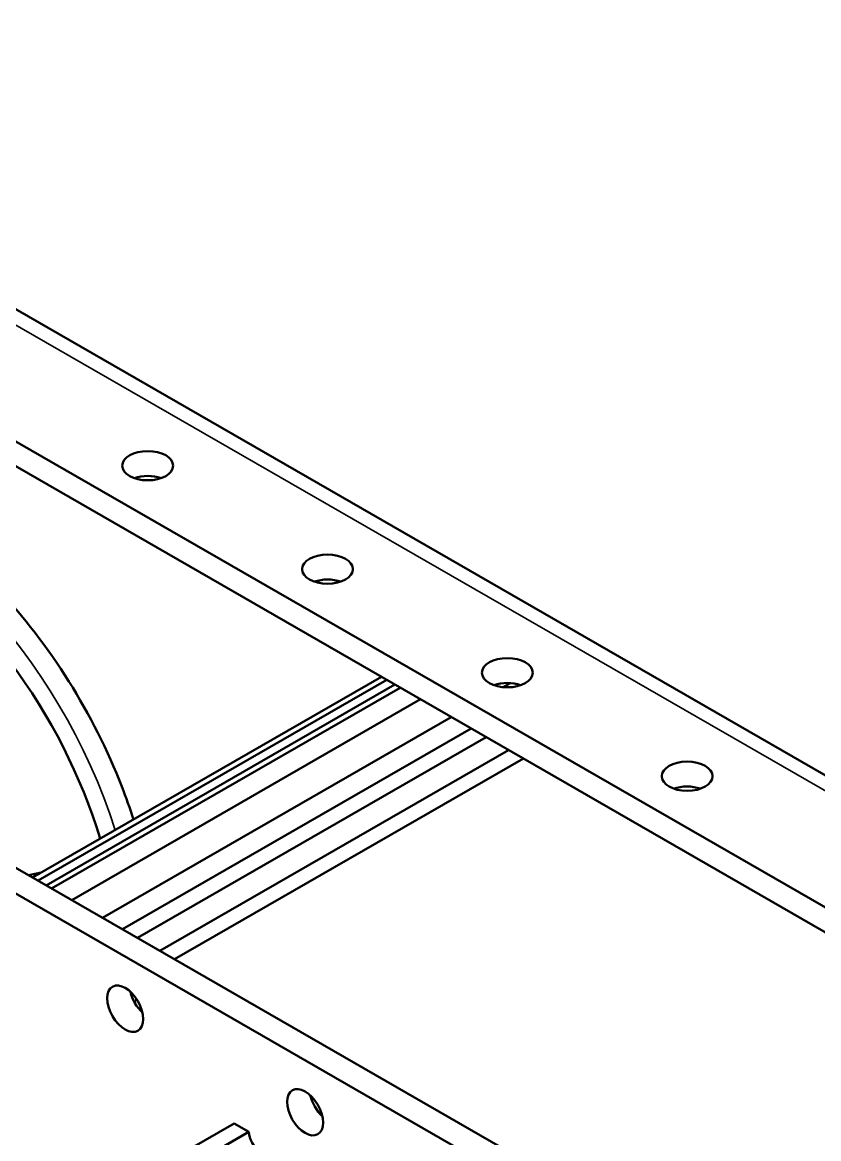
# Model space of a CAD drawing. Header units: inches. Extents: x 7.8 to 84, y 3.4 to 72.4.
# Drawn here: x 72.86 to 75.992, y 54.917 to 59.309 of the extents above; entities that cross this region are included whole.
import ezdxf

# ---------------------------------------------------------------- set-up
doc = ezdxf.new("R2010")
doc.units = ezdxf.units.IN
doc.header["$MEASUREMENT"] = 0
doc.layers.add('Visible (ANSI)', color=7, linetype='Continuous', lineweight=50)
doc.layers.add('Visible Narrow (ANSI)', color=7, linetype='Continuous', lineweight=35)

msp = doc.modelspace()

# ---------------------------------------------------------------- linework, layer by layer
at = {"layer": 'Visible (ANSI)'}
for p, q in [((83.9185, 51.7967), (61.2911, 64.8269)), ((60.8023, 64.5889), (83.4297, 51.5587)), ((60.8023, 64.4908), (83.4297, 51.4606)), ((81.3968, 51.0519), (58.9461, 63.9803)), ((81.3084, 51.001), (58.8577, 63.9294)), ((72.9008, 55.9443), (74.2722, 56.734)), ((72.9219, 55.9322), (74.2932, 56.7219)), ((72.9541, 55.9137), (74.3254, 56.7034)), ((74.7508, 56.6937), (74.7785, 56.7096)), ((72.9752, 55.9015), (74.3465, 56.6912)), ((73.0543, 55.856), (74.4257, 56.6457)), ((73.1752, 55.7863), (74.5466, 56.576)), ((73.2544, 55.7407), (74.6257, 56.5304)), ((73.3125, 55.7073), (74.6838, 56.497)), ((73.4012, 55.6562), (74.7726, 56.4459)), ((73.4593, 55.6227), (74.8306, 56.4124)), ((72.8842, 55.9539), (72.9347, 55.964)), ((73.6933, 54.9774), (62.9113, 48.7685)), ((73.7512, 54.9441), (62.9692, 48.7351)), ((73.6933, 54.9774), (73.7512, 54.9441))]:
    msp.add_line(p, q, dxfattribs=at)
for centre, major_axis, ratio in [((73.3534, 57.5648), (-0.1, 0), 0.575862), ((74.0605, 57.1576), (-0.1, 0), 0.575862), ((74.7676, 56.7504), (-0.1, 0), 0.575862), ((75.4747, 56.3432), (-0.1, 0), 0.575862), ((73.265, 55.4284), (-0.0499, 0.0867), 0.578093), ((73.9721, 55.0212), (-0.0499, 0.0867), 0.578093)]:
    msp.add_ellipse(centre, major_axis=major_axis, ratio=ratio, dxfattribs=at)
for centre, major_axis, ratio, start_param, end_param in [((73.3534, 57.4667), (-0.1, 0), 0.575862, 4.161035, 5.263743), ((72.2815, 56.1702), (-0.6795, 1.18), 0.578093, 4.332634, 5.489249), ((74.0605, 57.0595), (-0.1, 0), 0.575862, 4.161035, 5.263743), ((74.7676, 56.6523), (-0.1, 0), 0.575862, 4.161035, 5.263743), ((75.4747, 56.2451), (-0.1, 0), 0.575862, 4.161035, 5.263743), ((68.3379, 53.8991), (54.8076, 29.2885), 0.005577, 4.792734, 4.79338), ((71.7134, 55.843), (0.9981, -1.7332), 0.578093, 1.315669, 1.315733), ((73.3534, 55.4793), (-0.0499, 0.0867), 0.578093, 1.08047, 2.061123), ((74.0605, 55.0721), (-0.0499, 0.0867), 0.578093, 1.08047, 2.061123), ((73.7954, 54.9186), (0.0312, -0.0542), 0.578093, 3.928925, 5.495853)]:
    msp.add_ellipse(centre, major_axis=major_axis, ratio=ratio, start_param=start_param, end_param=end_param, dxfattribs=at)
msp.add_open_spline([(71.8435, 57.5411), (71.9271, 57.5479), (72.0158, 57.538), (72.2164, 57.482), (72.3292, 57.4285), (72.5517, 57.2819), (72.6613, 57.1884), (72.8656, 56.9716), (72.9603, 56.8483), (73.1256, 56.5846), (73.1963, 56.4442), (73.2681, 56.259), (73.2834, 56.2158), (73.2973, 56.1726)], degree=3, knots=[1.311426, 1.311426, 1.311426, 1.311426, 1.5775, 1.5775, 1.900282, 1.900282, 2.226091, 2.226091, 2.551023, 2.551023, 2.87536, 2.87536, 2.97365, 2.97365, 2.97365, 2.97365], dxfattribs=at)
at = {"layer": 'Visible Narrow (ANSI)'}
msp.add_line((61.2, 64.818), (83.8274, 51.7877), dxfattribs=at)
for start_param, end_param in [(4.350085, 5.862751), (3.790171, 3.809956)]:
    msp.add_ellipse((72.3067, 56.1846), major_axis=(-0.7107, 1.2341), ratio=0.578093, start_param=start_param, end_param=end_param, dxfattribs=at)

doc.saveas('drawing.dxf')
